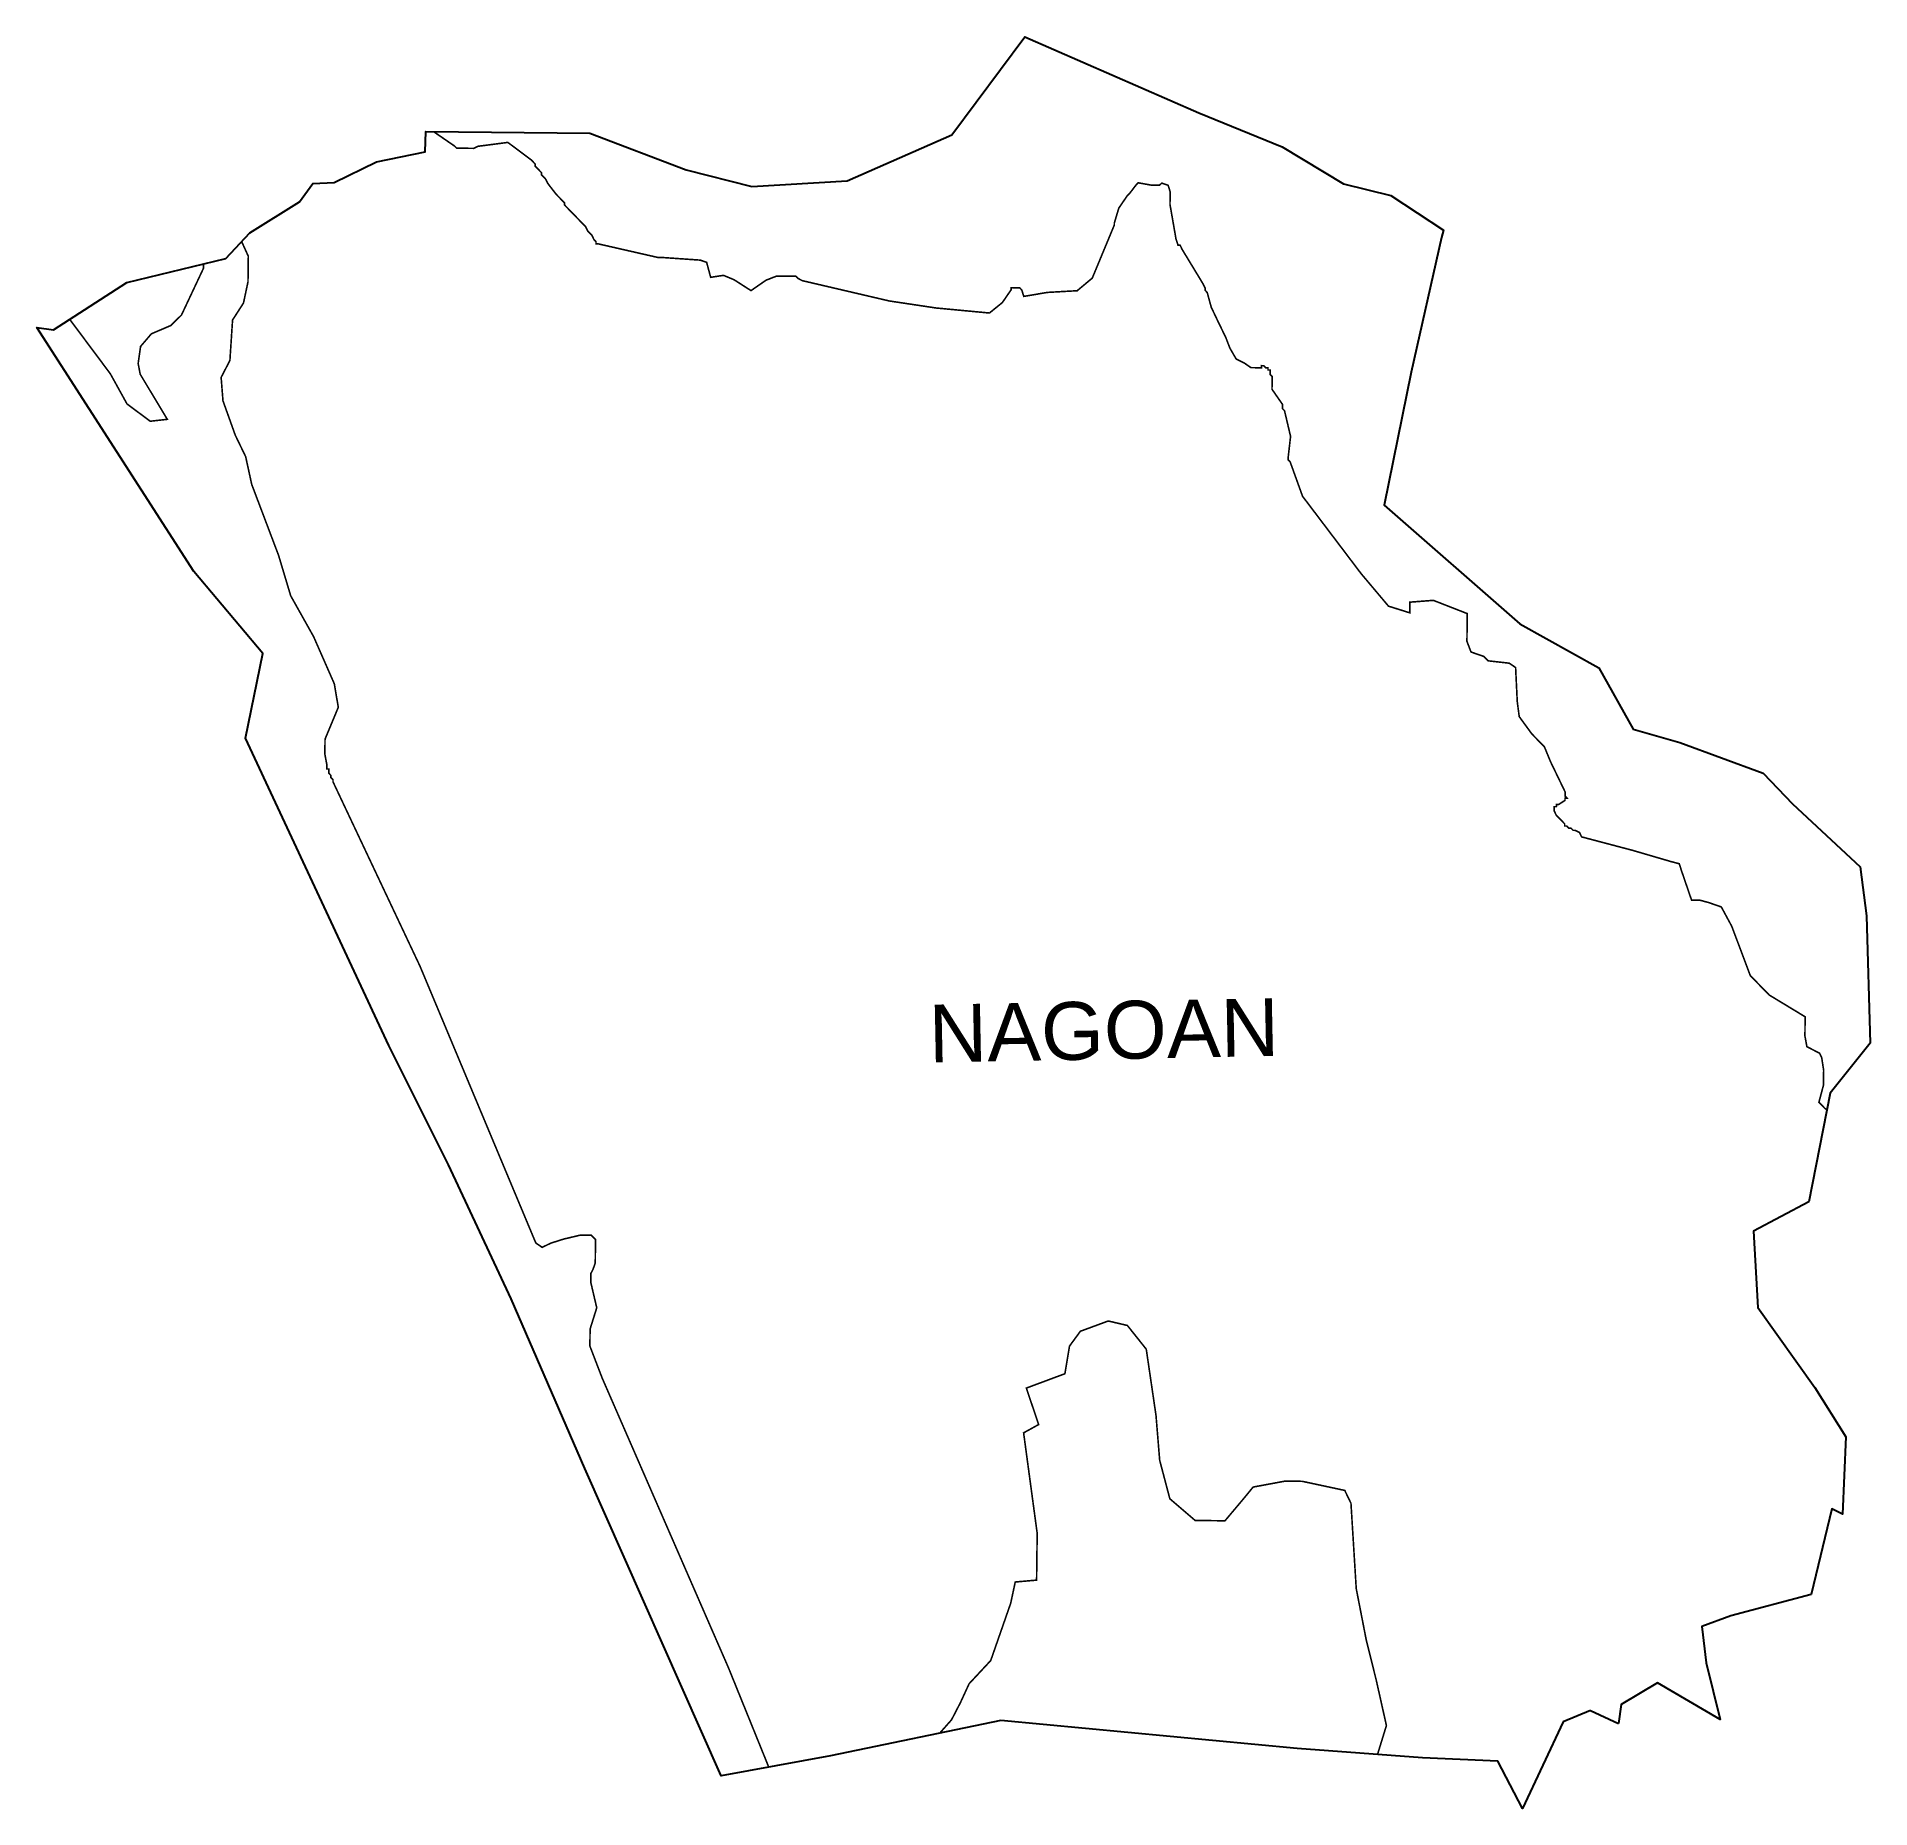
# Model space of a CAD drawing. Header units: metres. Extents: x 277405 to 280851, y 2057105 to 2060435.
import ezdxf

# ---------------------------------------------------------------- set-up
doc = ezdxf.new("R2010")
doc.units = ezdxf.units.M
for name, color, linetype in [('HAZARDS LINE', 1, 'Continuous'), ('village', 3, 'Continuous'), ('VILLAGE NAME', 250, 'Continuous')]:
    doc.layers.add(name, color=color, linetype=linetype)
doc.styles.get("Standard").update_dxf_attribs({"font": 'simplex.shx'})

msp = doc.modelspace()

# ---------------------------------------------------------------- linework, layer by layer
at = {"color": 3, "flags": 128}
msp.add_lwpolyline([(280325.4, 2057289.2), (280377.5, 2057264.3)], dxfattribs=at)
at = {"layer": 'HAZARDS LINE', "lineweight": 0}
msp.add_lwpolyline([(278150.9, 2060256.1, 3, 3, 0), (278190.2, 2060229.1, 3, 3, 0), (278194.2, 2060225.1, 3, 3, 0), (278226.2, 2060224.6, 3, 3, 0), (278234.3, 2060228.5, 3, 3, 0), (278290.5, 2060235.8, 3, 3, 0), (278334.1, 2060203.2, 3, 3, 0), (278342, 2060195.1, 3, 3, 0), (278341.9, 2060191, 3, 3, 0), (278345.9, 2060187, 3, 3, 0), (278353.8, 2060178.9, 3, 3, 0), (278353.7, 2060174.9, 3, 3, 0), (278361.7, 2060166.7, 3, 3, 0), (278365.6, 2060158.7, 3, 3, 0), (278381.3, 2060138.4, 3, 3, 0), (278389.2, 2060130.3, 3, 3, 0), (278393.2, 2060126.3, 3, 3, 0), (278397.1, 2060122.2, 3, 3, 0), (278397.1, 2060118.2, 3, 3, 0), (278405, 2060110.1, 3, 3, 0), (278408.9, 2060106, 3, 3, 0), (278432.6, 2060081.7, 3, 3, 0), (278436.6, 2060077.6, 3, 3, 0), (278440.5, 2060069.5, 3, 3, 0), (278444.4, 2060065.5, 3, 3, 0), (278448.4, 2060061.4, 3, 3, 0), (278452.3, 2060053.3, 3, 3, 0), (278456.2, 2060049.3, 3, 3, 0), (278456.2, 2060045.3, 3, 3, 0), (278460.2, 2060045.2, 3, 3, 0), (278572, 2060019.7, 3, 3, 0), (278580, 2060019.6, 3, 3, 0), (278652.1, 2060014.6, 3, 3, 0), (278664.1, 2060010.5, 3, 3, 0), (278671.7, 2059982.3, 3, 3, 0), (278695.8, 2059986, 3, 3, 0), (278715.7, 2059977.7, 3, 3, 0), (278747.5, 2059957.3, 3, 3, 0), (278775.8, 2059976.9, 3, 3, 0), (278795.9, 2059984.7, 3, 3, 0), (278832, 2059984.2, 3, 3, 0), (278835.9, 2059980.1, 3, 3, 0), (278843.9, 2059976, 3, 3, 0), (279007.6, 2059937.8, 3, 3, 0), (279095.6, 2059924.6, 3, 3, 0), (279195.6, 2059915.2, 3, 3, 0), (279219.9, 2059934.9, 3, 3, 0), (279228.1, 2059946.9, 3, 3, 0), (279236.3, 2059958.8, 3, 3, 0), (279236.3, 2059962.8, 3, 3, 0), (279252.4, 2059962.6, 3, 3, 0), (279256.3, 2059958.5, 3, 3, 0), (279260.2, 2059946.4, 3, 3, 0), (279304.3, 2059953.9, 3, 3, 0), (279360.5, 2059957.1, 3, 3, 0), (279388.8, 2059980.8, 3, 3, 0), (279397.1, 2060000.7, 3, 3, 0), (279430.2, 2060080.4, 3, 3, 0), (279430.3, 2060084.4, 3, 3, 0), (279438.7, 2060112.4, 3, 3, 0), (279455, 2060136.2, 3, 3, 0), (279459.1, 2060140.1, 3, 3, 0), (279471.3, 2060156, 3, 3, 0), (279475.3, 2060159.9, 3, 3, 0), (279499.3, 2060155.6, 3, 3, 0), (279515.3, 2060155.4, 3, 3, 0), (279519.4, 2060159.4, 3, 3, 0), (279531.4, 2060155.2, 3, 3, 0), (279535.2, 2060143.1, 3, 3, 0), (279534.9, 2060119.1, 3, 3, 0), (279546.1, 2060054.8, 3, 3, 0), (279549.9, 2060042.8, 3, 3, 0), (279553.9, 2060042.7, 3, 3, 0), (279557.8, 2060034.6, 3, 3, 0), (279597, 2059970, 3, 3, 0), (279600.9, 2059961.9, 3, 3, 0), (279600.9, 2059957.9, 3, 3, 0), (279604.8, 2059953.9, 3, 3, 0), (279612.5, 2059925.7, 3, 3, 0), (279616.4, 2059917.7, 3, 3, 0), (279624.1, 2059901.5, 3, 3, 0), (279639.7, 2059869.3, 3, 3, 0), (279647.5, 2059849.1, 3, 3, 0), (279659.2, 2059828.9, 3, 3, 0), (279675.2, 2059820.7, 3, 3, 0), (279687.1, 2059812.5, 3, 3, 0), (279707.1, 2059812.3, 3, 3, 0), (279707.1, 2059816.3, 3, 3, 0), (279711.2, 2059816.2, 3, 3, 0), (279715.1, 2059812.2, 3, 3, 0), (279719.1, 2059812.1, 3, 3, 0), (279719.1, 2059808.1, 3, 3, 0), (279723.1, 2059808, 3, 3, 0), (279723, 2059800, 3, 3, 0), (279726.9, 2059796, 3, 3, 0), (279726.6, 2059771.9, 3, 3, 0), (279746.2, 2059743.6, 3, 3, 0), (279746.1, 2059735.6, 3, 3, 0), (279750.1, 2059731.6, 3, 3, 0), (279761.5, 2059683.3, 3, 3, 0), (279756.9, 2059643.3, 3, 3, 0), (279756.9, 2059639.3, 3, 3, 0), (279760.8, 2059635.2, 3, 3, 0), (279784, 2059570.8, 3, 3, 0), (279894.3, 2059425.1, 3, 3, 0), (279945.5, 2059364.3, 3, 3, 0), (279985.4, 2059351.8, 3, 3, 0), (279985.7, 2059371.8, 3, 3, 0), (280029.8, 2059375.2, 3, 3, 0), (280093.6, 2059350.3, 3, 3, 0), (280092.9, 2059298.2, 3, 3, 0), (280100.6, 2059278.1, 3, 3, 0), (280124.6, 2059269.8, 3, 3, 0), (280132.5, 2059261.6, 3, 3, 0), (280172.5, 2059257.1, 3, 3, 0), (280184.4, 2059248.9, 3, 3, 0), (280187.5, 2059184.8, 3, 3, 0), (280191.2, 2059156.7, 3, 3, 0), (280214.8, 2059124.3, 3, 3, 0), (280238.5, 2059100, 3, 3, 0), (280250.1, 2059071.8, 3, 3, 0), (280273.5, 2059023.4, 3, 3, 0), (280277.4, 2059015.3, 3, 3, 0), (280277.3, 2059007.3, 3, 3, 0), (280281.3, 2059003.2, 3, 3, 0), (280277.3, 2059003.3, 3, 3, 0), (280277.2, 2058999.3, 3, 3, 0), (280265.1, 2058991.4, 3, 3, 0), (280261.1, 2058991.5, 3, 3, 0), (280261, 2058987.5, 3, 3, 0), (280257, 2058987.5, 3, 3, 0), (280256.9, 2058979.5, 3, 3, 0), (280260.8, 2058971.4, 3, 3, 0), (280276.6, 2058955.2, 3, 3, 0), (280276.6, 2058951.2, 3, 3, 0), (280280.6, 2058951.1, 3, 3, 0), (280284.5, 2058947.1, 3, 3, 0), (280288.5, 2058947, 3, 3, 0), (280292.5, 2058943, 3, 3, 0), (280296.5, 2058942.9, 3, 3, 0), (280304.5, 2058938.8, 3, 3, 0), (280308.4, 2058930.7, 3, 3, 0), (280404.2, 2058905.4, 3, 3, 0), (280476, 2058884.4, 3, 3, 0), (280492, 2058880.2, 3, 3, 0), (280495.8, 2058868.1, 3, 3, 0), (280515.1, 2058811.8, 3, 3, 0), (280531.1, 2058811.6, 3, 3, 0), (280547.1, 2058807.3, 3, 3, 0), (280571, 2058799, 3, 3, 0), (280590.6, 2058762.7, 3, 3, 0), (280625.4, 2058670.1, 3, 3, 0), (280661, 2058633.5, 3, 3, 0), (280728.5, 2058592.6, 3, 3, 0), (280728.1, 2058556.5, 3, 3, 0), (280731.8, 2058536.4, 3, 3, 0), (280755.7, 2058524.1, 3, 3, 0), (280759.6, 2058516, 3, 3, 0), (280763.3, 2058491.9, 3, 3, 0), (280762.9, 2058463.9, 3, 3, 0), (280754.4, 2058431.9, 3, 3, 0), (280766.3, 2058419.8, 3, 3, 0), (280769.6, 2058418.1, 3, 3, 0)], format="xyseb", dxfattribs=at)
at = {"layer": 'HAZARDS LINE', "lineweight": 0, "const_width": 3}
for points in [[(278780.8, 2057182.6), (278705.1, 2057369.3), (278467.9, 2057913.4), (278444.7, 2057973.8), (278445.1, 2058005.8), (278457.6, 2058045.7), (278446.3, 2058094), (278446.5, 2058110), (278450.6, 2058118), (278454.8, 2058129.9), (278455.3, 2058174), (278447.4, 2058182.1), (278427.4, 2058182.4), (278395.3, 2058174.8), (278371.1, 2058167.1), (278355, 2058159.3), (278343.1, 2058167.5), (278125.6, 2058687.3), (277962, 2059034.1), (277962, 2059038.1), (277958.1, 2059042.1), (277958.1, 2059046.1), (277954.2, 2059050.2), (277954.3, 2059058.2), (277950.3, 2059058.3), (277950.4, 2059066.3), (277946.6, 2059086.4), (277947, 2059114.4), (277971.9, 2059174.2), (277964.4, 2059218.4), (277925.5, 2059307), (277882.5, 2059383.7), (277859.5, 2059460.2), (277809.2, 2059593.1), (277797.8, 2059645.3), (277778.3, 2059685.6), (277755.2, 2059750.1), (277751.7, 2059794.2), (277768.2, 2059826), (277773.2, 2059902.1), (277793.7, 2059933.9), (277802.2, 2059973.8), (277802.8, 2060021.9), (277790.3, 2060049.4)], [(277718.5, 2060007.7), (277718.4, 2059999), (277677.2, 2059911.4), (277656.9, 2059891.6), (277620.6, 2059876.1), (277600.3, 2059852.3), (277595.8, 2059820.3), (277599.6, 2059800.2), (277650.5, 2059715.4), (277618.4, 2059711.8), (277574.8, 2059744.4), (277543.5, 2059801), (277467.3, 2059903.1)], [(279924.9, 2057206.3), (279941.6, 2057260.7), (279922.7, 2057345.1), (279903.7, 2057421.5), (279884.9, 2057517.9), (279875, 2057678.3), (279863.3, 2057702.5), (279783.4, 2057719.6), (279751.4, 2057720), (279691.1, 2057708.8), (279674.9, 2057689), (279638.2, 2057645.4), (279582.1, 2057646.1), (279534.6, 2057686.8), (279515.5, 2057759.2), (279508.6, 2057843.4), (279490.3, 2057967.9), (279454.8, 2058012.5), (279418.9, 2058020.9), (279366.5, 2058001.6), (279346.1, 2057973.8), (279337.4, 2057921.8), (279264.9, 2057894.8), (279288.1, 2057826.3), (279259.8, 2057810.7), (279285.3, 2057622), (279284.2, 2057533.9), (279244.1, 2057530.4), (279235.5, 2057490.4), (279198, 2057382.8), (279157.4, 2057339.2), (279140.9, 2057303.4), (279124.4, 2057271.5), (279102, 2057246.1)]]:
    msp.add_lwpolyline(points, dxfattribs=at)
at = {"layer": 'village', "color": 3, "true_color": 0x00ff00}
for points in [[(280325.4, 2057289.2, 0), (280273.5, 2057267.6, 0), (280197.6, 2057105, 0), (280151, 2057193.5, 0), (280009.2, 2057199.9, 0), (279773.7, 2057217.6, 0), (279216.8, 2057269.8, 0), (278897.2, 2057203.7, 0), (278691.7, 2057166.4, 0), (278435.3, 2057744, 0), (278296.9, 2058062.3, 0), (278178.8, 2058314.6, 0), (278066.7, 2058538.8, 0), (277797.8, 2059116.3, 0), (277830.3, 2059275.5, 0), (277700.3, 2059429.5, 0), (277405.1, 2059888.1, 0), (277436.8, 2059883.3, 0), (277574.3, 2059972.8, 0), (277760.6, 2060017.9, 0), (277805.7, 2060065.7, 0), (277899.1, 2060123.9, 0), (277924.1, 2060158.5, 0), (277964.3, 2060160.6, 0), (278043.4, 2060199.4, 0), (278135.3, 2060217.8, 0), (278136.6, 2060256.3, 0), (278444.8, 2060253, 0), (278625.4, 2060184.3, 0), (278748.9, 2060153, 0), (278928, 2060163.9, 0), (279125.2, 2060250, 0), (279262.1, 2060434.5, 0), (279589.1, 2060291.2, 0), (279745.7, 2060227.2, 0), (279861.1, 2060157.9, 0), (279949.7, 2060135.9, 0), (280048.7, 2060071.1, 0), (280045.4, 2060057.3, 0), (279988.2, 2059804.2, 0), (279937.5, 2059553.8, 0), (280192.3, 2059331.2, 0), (280340.8, 2059248.5, 0), (280405.5, 2059133.3, 0), (280492.9, 2059107.8, 0), (280649.6, 2059050.2, 0), (280704.6, 2058992.9, 0), (280831.8, 2058874.4, 0), (280844, 2058782.5, 0), (280851, 2058543.2, 0)], [(280851, 2058543.2, 0), (280775.7, 2058449.2, 0), (280735.4, 2058245.1, 0), (280631.4, 2058189.6, 0), (280639.8, 2058046.4, 0), (280746.8, 2057896.2, 0), (280804.7, 2057803.2, 0), (280798.7, 2057657.9, 0), (280778.7, 2057667.9, 0), (280739.7, 2057506.6, 0), (280588.7, 2057466.8, 0), (280534.3, 2057446.9, 0), (280542.5, 2057378.5, 0), (280568.9, 2057272.1, 0), (280451.2, 2057341.1, 0), (280382.6, 2057300, 0), (280377.5, 2057264.3, 0)]]:
    msp.add_polyline3d(points, dxfattribs=at)

# ---------------------------------------------------------------- texts
at = {"layer": 'VILLAGE NAME', "insert": (279080.4, 2058615.2), "char_height": 108.748, "attachment_point": 1, "rotation": 1.1028}
msp.add_mtext_dynamic_manual_height_columns('{\\fArial|b0|i0|c0|p34;NAGOAN}', width=726.929, gutter_width=543.7, heights=[0], dxfattribs=at)

doc.saveas('drawing.dxf')
